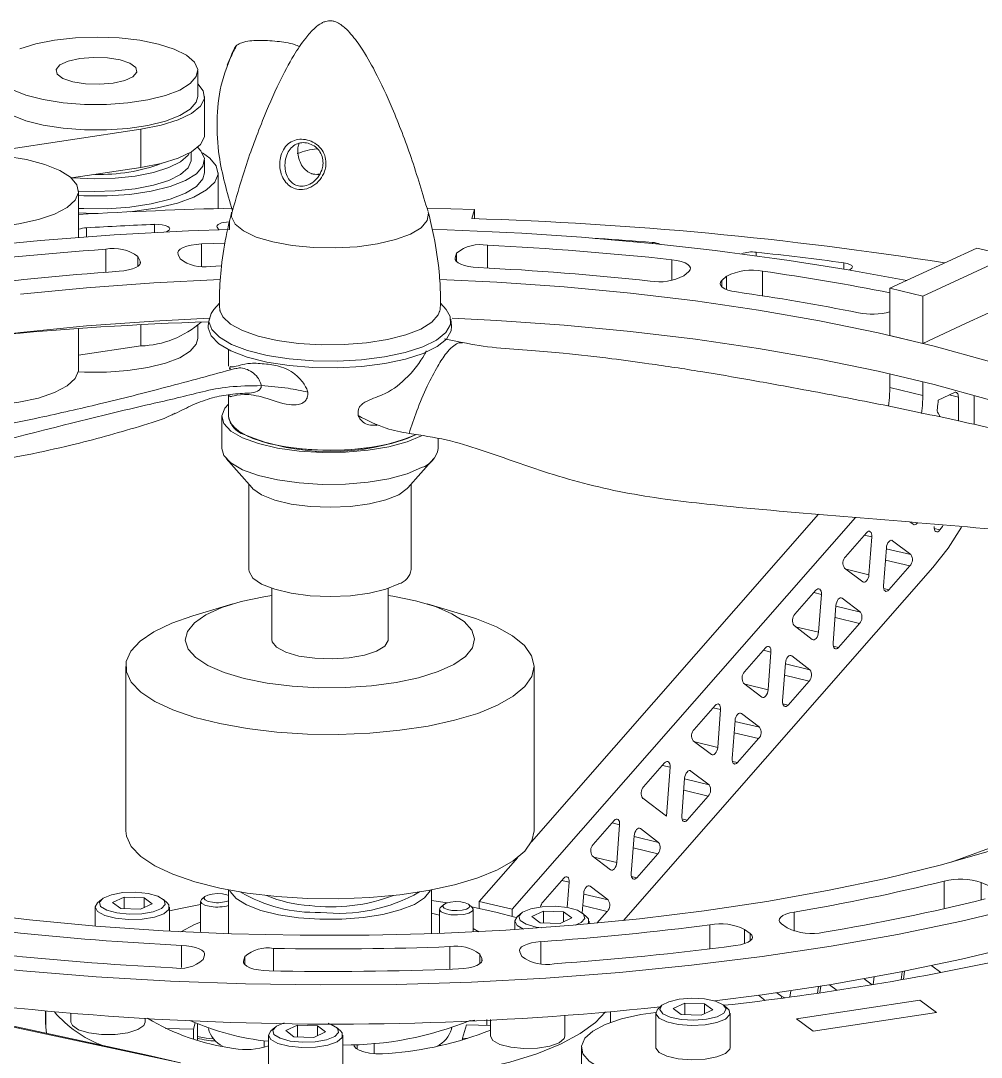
# Model space of a CAD drawing. Header units: millimetres. Extents: x 30 to 313, y 16 to 167.
# Drawn here: x 249.25 to 284.77, y 112.44 to 150.78 of the extents above; entities that cross this region are included whole.
import ezdxf

# ---------------------------------------------------------------- set-up
doc = ezdxf.new("R2010")
doc.units = ezdxf.units.MM

msp = doc.modelspace()

# ---------------------------------------------------------------- linework, layer by layer
at = {"color": 7, "linetype": 'Continuous', "lineweight": 15}
for p, q in [((256.927, 149.235), (256.88, 149.135)), ((255.799, 147.98), (255.799, 148.923)), ((256.049, 146.566), (256.049, 147.98)), ((253.695, 146.765), (248.477, 145.98)), ((253.695, 146.765), (253.695, 145.351)), ((255.549, 145.623), (255.549, 145.921)), ((253.695, 145.351), (251.125, 144.964)), ((256.049, 145.152), (256.049, 145.623)), ((256.549, 143.828), (256.549, 145.152)), ((251.39, 142.765), (251.39, 144.48)), ((264.283, 143.841), (266.025, 143.793)), ((265.925, 143.461), (266.025, 143.793)), ((266.025, 143.458), (266.025, 143.793)), ((256.514, 143.136), (256.573, 143.045)), ((254.637, 142.967), (254.684, 142.991)), ((270.616, 142.723), (270.488, 142.726)), ((255.937, 142.52), (256.804, 142.551)), ((284.602, 142.368), (281.39, 140.88)), ((284.602, 142.368), (285.819, 142.076)), ((253.668, 141.89), (253.587, 142.054)), ((255.148, 141.97), (255.067, 142.135)), ((265.32, 142.01), (265.37, 142.176)), ((285.819, 142.076), (282.608, 140.588)), ((256.252, 141.693), (256.671, 141.708)), ((273.773, 141.347), (273.95, 141.503)), ((275.176, 141.17), (275.353, 141.326)), ((281.39, 140.88), (282.608, 140.588)), ((281.39, 140.88), (281.39, 139.136)), ((256.601, 140.328), (256.394, 140.094)), ((264.977, 140.094), (264.771, 140.327)), ((282.608, 140.588), (282.608, 138.844)), ((284.214, 139.588), (285.816, 140.33)), ((256.215, 139.732), (256.188, 139.487)), ((265.183, 139.487), (265.151, 139.734)), ((282.608, 138.844), (284.214, 139.588)), ((251.39, 137.88), (251.39, 139.396)), ((255.799, 139.024), (255.799, 139.503)), ((265.577, 138.875), (264.926, 139.016)), ((281.39, 139.136), (282.608, 138.844)), ((251.39, 138.405), (253.695, 138.751)), ((256.935, 138.607), (256.935, 137.998)), ((256.935, 138.607), (256.935, 137.998)), ((256.935, 138.607), (256.935, 137.997)), ((281.39, 137.718), (281.39, 137.214)), ((282.608, 137.426), (282.608, 136.922)), ((256.935, 136.938), (256.935, 136.137)), ((256.935, 136.913), (256.935, 136.137)), ((256.935, 136.913), (256.935, 136.137)), ((281.39, 137.214), (282.608, 136.922)), ((283.774, 137.027), (283.175, 136.749)), ((284.504, 135.849), (284.504, 136.918)), ((283.92, 135.978), (283.92, 136.859)), ((256.685, 136.137), (256.685, 134.958)), ((283.169, 136.259), (283.249, 136.121)), ((262.4, 135.808), (262.435, 135.838)), ((264.685, 134.958), (264.685, 135.325)), ((256.849, 134.581), (257.808, 133.497)), ((263.563, 133.497), (264.522, 134.581)), ((257.685, 133.635), (257.685, 130.48)), ((263.685, 130.48), (263.685, 133.635)), ((280.117, 132.405), (267.425, 117.913)), ((278.749, 132.525), (268.133, 120.403)), ((282.142, 132.233), (282.247, 132.152)), ((280.519, 131.842), (279.742, 130.955)), ((280.615, 130.289), (280.721, 131.688)), ((281.491, 131.545), (282.162, 131.033)), ((281.152, 129.88), (281.258, 131.279)), ((271.539, 117.496), (282.979, 130.559)), ((279.711, 130.535), (280.382, 130.023)), ((281.354, 129.726), (282.131, 130.613)), ((258.535, 129.782), (258.535, 127.887)), ((262.835, 127.887), (262.835, 129.782)), ((278.655, 129.712), (277.878, 128.825)), ((257.091, 129.208), (255.614, 128.761)), ((265.757, 128.761), (264.279, 129.208)), ((278.75, 128.16), (278.856, 129.559)), ((279.626, 129.416), (280.297, 128.904)), ((279.287, 127.75), (279.393, 129.149)), ((279.489, 127.597), (280.266, 128.484)), ((277.846, 128.405), (278.517, 127.894)), ((276.79, 127.583), (276.013, 126.696)), ((276.885, 126.03), (276.991, 127.429)), ((277.761, 127.286), (278.433, 126.774)), ((253.135, 126.897), (253.135, 120.816)), ((268.235, 120.816), (268.235, 126.897)), ((277.422, 125.621), (277.528, 127.02)), ((275.981, 126.276), (276.652, 125.764)), ((277.624, 125.467), (278.401, 126.355)), ((274.925, 125.454), (274.148, 124.566)), ((275.021, 123.901), (275.126, 125.3)), ((275.896, 125.157), (276.568, 124.645)), ((275.558, 123.491), (275.663, 124.891)), ((275.759, 123.338), (276.536, 124.225)), ((274.116, 124.147), (274.787, 123.635)), ((273.06, 123.324), (272.283, 122.437)), ((273.124, 121.352), (273.261, 123.171)), ((273.693, 121.362), (273.798, 122.761)), ((274.032, 123.027), (274.703, 122.515)), ((290.996, 122.334), (283.659, 119.658)), ((272.251, 122.017), (273.124, 121.352)), ((273.894, 121.208), (274.671, 122.096)), ((271.195, 121.195), (270.418, 120.307)), ((271.291, 119.642), (271.397, 121.041)), ((272.167, 120.898), (272.838, 120.386)), ((271.828, 119.233), (271.934, 120.632)), ((267.629, 119.828), (266.208, 118.205)), ((270.386, 119.888), (271.058, 119.376)), ((272.029, 119.079), (272.806, 119.966)), ((269.33, 119.065), (268.553, 118.178)), ((269.461, 117.979), (269.532, 118.912)), ((284.767, 118.901), (285.084, 118.771)), ((256.935, 118.632), (256.935, 117.01)), ((264.435, 117.01), (264.435, 118.632)), ((270.014, 117.78), (270.069, 118.502)), ((270.302, 118.768), (270.973, 118.257)), ((252.233, 118.281), (252.093, 118.157)), ((252.644, 118.161), (253.075, 118.361)), ((252.948, 117.937), (252.644, 118.161)), ((253.811, 118.337), (253.075, 118.361)), ((253.075, 117.932), (253.075, 118.361)), ((254.114, 118.112), (253.683, 117.912)), ((254.114, 118.112), (253.811, 118.337)), ((253.811, 117.971), (253.811, 118.337)), ((254.665, 118.157), (254.525, 118.281)), ((255.9, 118.206), (255.9, 117.099)), ((256.059, 118.384), (255.94, 118.279)), ((265.034, 118.156), (264.435, 118.24)), ((264.891, 118.089), (264.773, 117.984)), ((265.942, 117.984), (265.823, 118.089)), ((266.208, 118.205), (267.425, 117.913)), ((266.208, 118.205), (266.208, 117.947)), ((252.004, 117.995), (252.004, 117.295)), ((252.948, 117.937), (253.683, 117.912)), ((254.754, 117.108), (254.754, 117.995)), ((264.732, 117.69), (264.435, 117.769)), ((264.732, 117.91), (264.732, 117.021)), ((264.766, 117.978), (264.773, 117.984)), ((265.982, 117.075), (265.982, 117.91)), ((267.425, 117.913), (267.425, 117.654)), ((267.744, 117.762), (267.603, 117.639)), ((268.154, 117.643), (268.586, 117.843)), ((269.321, 117.818), (268.586, 117.843)), ((268.586, 117.414), (268.586, 117.843)), ((269.625, 117.593), (269.321, 117.818)), ((269.321, 117.453), (269.321, 117.818)), ((270.176, 117.639), (270.036, 117.762)), ((270.558, 117.4), (270.941, 117.837)), ((267.515, 117.477), (267.515, 117.161)), ((268.458, 117.418), (268.154, 117.643)), ((268.458, 117.418), (269.193, 117.393)), ((269.625, 117.593), (269.193, 117.393)), ((270.265, 117.372), (270.265, 117.477)), ((277.384, 117.377), (277.59, 117.224)), ((255.9, 117.099), (255.917, 117.05)), ((266.195, 117.085), (265.982, 117.208)), ((276.017, 117.171), (276.223, 117.019)), ((256.05, 116.216), (256.001, 116.05)), ((257.543, 116.166), (257.493, 116)), ((266.222, 116.255), (266.303, 116.091)), ((267.703, 116.336), (267.783, 116.171)), ((282.94, 115.825), (283.276, 115.572)), ((280.772, 115.126), (280.811, 115.41)), ((281.803, 115.301), (281.844, 115.605)), ((281.888, 115.316), (281.929, 115.621)), ((240.729, 115.364), (253.945, 112.522)), ((240.935, 115.29), (255.163, 112.23)), ((278.799, 114.819), (278.833, 115.073)), ((279.154, 115.125), (279.434, 114.914)), ((280.436, 115.343), (280.733, 115.119)), ((276.529, 114.733), (276.78, 114.544)), ((277.213, 114.828), (277.397, 114.69)), ((277.69, 114.674), (277.662, 114.66)), ((277.688, 114.663), (277.72, 114.902)), ((278.715, 114.807), (278.74, 114.992)), ((272.96, 114.361), (272.82, 114.237)), ((273.371, 114.241), (273.802, 114.441)), ((273.802, 114.441), (274.537, 114.417)), ((273.802, 114.013), (273.802, 114.441)), ((274.841, 114.192), (274.537, 114.417)), ((274.537, 114.051), (274.537, 114.417)), ((275.392, 114.237), (275.252, 114.361)), ((277.932, 113.865), (282.49, 114.55)), ((282.49, 114.55), (283.107, 114.094)), ((250.163, 114.145), (250.163, 113.657)), ((250.185, 114.143), (250.185, 113.556)), ((251.106, 114.067), (251.106, 113.737)), ((253.856, 113.737), (253.856, 113.885)), ((269.366, 113.219), (269.366, 114.001)), ((271.058, 114.132), (271.058, 113.729)), ((272.731, 114.075), (272.731, 112.803)), ((273.371, 114.241), (273.674, 114.017)), ((274.41, 113.992), (273.674, 114.017)), ((274.41, 113.992), (274.841, 114.192)), ((275.481, 112.803), (275.481, 114.075)), ((278.549, 113.409), (277.932, 113.865)), ((283.107, 114.094), (278.549, 113.409)), ((250.163, 113.657), (250.185, 113.731)), ((250.163, 113.657), (250.185, 113.656)), ((254.602, 113.508), (255.635, 113.474)), ((255.635, 113.474), (255.707, 113.711)), ((255.785, 113.677), (255.785, 113.078)), ((258.641, 113.544), (258.501, 113.42)), ((259.052, 113.424), (259.483, 113.624)), ((260.219, 113.6), (259.483, 113.624)), ((259.483, 113.195), (259.483, 113.624)), ((260.522, 113.375), (260.219, 113.6)), ((260.219, 113.234), (260.219, 113.6)), ((261.073, 113.42), (260.933, 113.544)), ((265.195, 113.528), (265.18, 113.484)), ((265.735, 113.639), (265.585, 113.141)), ((266.616, 113.609), (265.735, 113.639)), ((266.04, 113.813), (265.81, 113.778)), ((266.482, 113.614), (266.482, 113.832)), ((266.616, 113.839), (266.616, 113.219)), ((255.635, 113.474), (255.635, 113.122)), ((258.412, 113.258), (258.412, 111.986)), ((259.355, 113.2), (259.052, 113.424)), ((259.355, 113.2), (260.091, 113.175)), ((260.522, 113.375), (260.091, 113.175)), ((261.162, 111.986), (261.162, 113.258)), ((265.585, 113.141), (265.585, 113.078)), ((265.777, 113.135), (265.585, 113.141)), ((264.78, 112.876), (264.716, 112.89)), ((269.981, 112.803), (269.981, 110.21)), ((255.163, 112.23), (253.945, 112.522))]:
    msp.add_line(p, q, dxfattribs=at)
at = {"color": 8, "linetype": 'Continuous', "lineweight": 15}
for p, q in [((251.689, 142.788), (251.689, 143.12)), ((254.201, 142.945), (254.201, 143.247)), ((256.966, 143.058), (256.966, 143.337)), ((270.616, 142.716), (270.616, 142.723)), ((252.395, 141.474), (252.395, 142.327)), ((255.937, 141.697), (255.937, 142.52)), ((266.509, 141.63), (266.509, 142.472)), ((272.605, 142.537), (272.605, 142.578)), ((253.587, 141.695), (253.587, 142.054)), ((253.668, 141.782), (253.668, 141.89)), ((265.32, 141.943), (265.32, 142.01)), ((265.37, 141.868), (265.37, 142.176)), ((273.327, 141.175), (273.327, 141.938)), ((276.446, 142.09), (276.446, 142.216)), ((276.684, 140.602), (276.684, 141.515)), ((279.686, 141.598), (279.686, 141.825)), ((275.176, 140.935), (275.176, 141.17)), ((275.353, 140.835), (275.353, 141.326)), ((253.695, 139.537), (253.695, 138.751)), ((283.584, 136.939), (283.92, 136.859)), ((283.024, 131.997), (283.241, 131.945)), ((280.443, 131.755), (280.721, 131.688)), ((281.428, 131.56), (281.491, 131.545)), ((281.256, 131.25), (282.162, 131.033)), ((281.224, 130.831), (282.131, 130.613)), ((279.766, 130.493), (280.615, 130.289)), ((278.578, 129.625), (278.856, 129.559)), ((281.16, 129.773), (281.354, 129.726)), ((279.563, 129.431), (279.626, 129.416)), ((279.391, 129.121), (280.297, 128.904)), ((279.359, 128.701), (280.266, 128.484)), ((277.901, 128.363), (278.75, 128.16)), ((276.714, 127.496), (276.991, 127.429)), ((277.698, 127.301), (277.761, 127.286)), ((279.295, 127.643), (279.489, 127.597)), ((277.526, 126.992), (278.433, 126.774)), ((277.494, 126.572), (278.401, 126.355)), ((276.036, 126.234), (276.885, 126.03)), ((274.849, 125.367), (275.126, 125.3)), ((277.43, 125.514), (277.624, 125.467)), ((275.833, 125.172), (275.896, 125.157)), ((275.661, 124.862), (276.568, 124.645)), ((275.629, 124.443), (276.536, 124.225)), ((274.171, 124.105), (275.021, 123.901)), ((272.984, 123.237), (273.261, 123.171)), ((275.565, 123.384), (275.759, 123.338)), ((273.796, 122.733), (274.703, 122.515)), ((273.968, 123.042), (274.032, 123.027)), ((273.765, 122.313), (274.671, 122.096)), ((273.7, 121.255), (273.894, 121.208)), ((271.119, 121.108), (271.397, 121.041)), ((272.103, 120.913), (272.167, 120.898)), ((271.931, 120.603), (272.838, 120.386)), ((271.9, 120.184), (272.806, 119.966)), ((270.442, 119.846), (271.291, 119.642)), ((269.254, 118.978), (269.532, 118.912)), ((271.836, 119.125), (272.029, 119.079)), ((283.395, 117.935), (283.395, 118.957)), ((284.767, 118.258), (284.767, 118.901)), ((270.067, 118.474), (270.973, 118.257)), ((270.239, 118.784), (270.302, 118.768)), ((270.035, 118.054), (270.941, 117.837)), ((277.845, 117.11), (277.845, 117.811)), ((274.736, 116.451), (274.736, 117.344)), ((276.017, 116.646), (276.017, 117.171)), ((276.223, 116.745), (276.223, 117.019)), ((255.2, 115.756), (255.2, 116.579)), ((268.485, 115.905), (268.485, 116.716)), ((257.543, 115.857), (257.543, 116.166)), ((258.593, 115.631), (258.593, 116.465)), ((265.119, 115.694), (265.119, 116.533)), ((266.222, 115.896), (266.222, 116.255)), ((257.493, 115.933), (257.493, 116)), ((266.303, 115.983), (266.303, 116.091)), ((278.76, 115.059), (278.74, 114.992)), ((277.397, 114.69), (277.376, 114.622)), ((265.18, 113.523), (265.18, 113.484)), ((258.25, 113.052), (258.25, 112.811)), ((261.579, 112.909), (261.579, 112.864)), ((261.689, 112.914), (261.689, 112.742)), ((262.32, 112.96), (262.32, 112.575))]:
    msp.add_line(p, q, dxfattribs=at)
at = {"color": 7, "linetype": 'Continuous', "lineweight": 15, "flags": 128}
for points in [[(250.506, 150.063), (251.277, 150.147), (252.084, 150.173), (252.889, 150.142), (253.655, 150.053), (254.346, 149.911), (254.929, 149.724), (255.378, 149.499), (255.671, 149.247), (255.795, 148.979), (255.744, 148.71), (255.519, 148.45), (255.133, 148.212), (254.602, 148.008), (253.952, 147.846), (253.213, 147.735), (252.42, 147.679), (251.609, 147.682), (250.818, 147.742), (250.086, 147.858), (249.445, 148.024), (248.926, 148.231)], [(249.213, 149.741), (249.807, 149.925), (250.506, 150.063)], [(252.666, 148.468), (253.096, 148.565), (253.4, 148.706), (253.541, 148.874), (253.502, 149.047), (253.288, 149.205), (252.924, 149.329), (252.455, 149.405), (251.936, 149.422), (251.432, 149.379), (251.001, 149.281), (250.697, 149.14), (250.556, 148.973), (250.595, 148.8), (250.81, 148.642), (251.173, 148.517), (251.643, 148.442), (252.161, 148.425), (252.666, 148.468)], [(253.695, 146.765), (254.441, 146.912), (255.076, 147.109), (255.568, 147.347), (255.895, 147.614), (256.041, 147.899), (256, 148.187), (255.799, 148.444)], [(255.799, 147.98), (255.744, 147.767), (255.519, 147.507), (255.133, 147.269), (254.602, 147.065), (253.952, 146.903), (253.213, 146.792), (252.42, 146.737), (251.609, 146.739), (250.818, 146.8), (250.086, 146.915), (249.445, 147.081), (248.926, 147.289), (248.552, 147.529), (248.343, 147.79), (248.299, 147.98)], [(253.695, 145.351), (254.441, 145.498), (255.076, 145.695), (255.568, 145.932), (255.895, 146.2), (256.041, 146.485), (256.049, 146.566)], [(255.79, 146.095), (255.913, 145.968), (256.045, 145.683), (255.99, 145.396), (255.751, 145.118), (255.339, 144.865), (254.772, 144.647), (254.079, 144.475), (253.291, 144.356), (252.444, 144.297), (251.579, 144.299), (251.39, 144.308)], [(248.68, 145.772), (248.691, 145.77), (249.464, 145.643), (250.142, 145.465), (250.694, 145.244), (251.095, 144.99), (251.33, 144.713), (251.386, 144.426), (251.263, 144.142), (250.965, 143.872), (250.505, 143.629), (249.903, 143.423), (249.187, 143.263), (248.386, 143.157)], [(255.494, 145.889), (255.441, 145.807), (255.164, 145.563), (254.73, 145.345), (254.163, 145.165), (253.489, 145.032), (252.743, 144.951), (251.962, 144.929), (251.186, 144.964), (251.147, 144.968)], [(255.969, 145.889), (256.239, 145.699), (256.483, 145.407), (256.546, 145.104), (256.425, 144.803), (256.125, 144.517), (255.658, 144.256), (255.043, 144.032), (254.306, 143.854), (253.476, 143.729), (253.298, 143.711)], [(255.549, 145.623), (255.548, 145.595), (255.441, 145.336), (255.164, 145.091), (254.73, 144.874), (254.163, 144.694), (253.489, 144.56), (252.743, 144.48), (251.962, 144.457), (251.39, 144.478)], [(256.049, 145.152), (255.99, 144.924), (255.751, 144.647), (255.339, 144.394), (254.772, 144.176), (254.079, 144.003), (253.291, 143.885), (252.444, 143.825), (251.579, 143.828), (251.39, 143.837)], [(260.003, 145.119), (260.225, 145.089), (260.288, 145.083)], [(252.129, 143.652), (251.677, 143.657), (251.39, 143.668)], [(256.966, 143.058), (255.458, 143.004), (252.704, 142.858), (249.985, 142.651), (247.314, 142.384), (244.701, 142.059), (242.159, 141.677), (239.698, 141.24), (237.33, 140.749), (235.065, 140.206), (232.913, 139.615), (230.884, 138.978), (228.985, 138.297), (227.227, 137.575), (225.616, 136.817), (224.16, 136.024), (222.864, 135.201), (221.736, 134.351), (220.779, 133.477), (219.998, 132.585), (219.912, 132.471)], [(254.684, 142.991), (254.743, 143.034), (254.763, 143.08), (254.744, 143.127), (254.686, 143.17), (254.595, 143.206), (254.477, 143.232), (254.342, 143.246), (254.201, 143.247)], [(256.966, 143.337), (256.861, 143.331), (256.763, 143.318), (256.675, 143.297), (256.602, 143.271), (256.547, 143.241), (256.514, 143.207), (256.502, 143.171), (256.514, 143.136)], [(255.937, 142.52), (255.74, 142.505), (255.556, 142.478), (255.393, 142.438), (255.256, 142.389), (255.151, 142.332), (255.083, 142.268), (255.055, 142.202), (255.067, 142.135)], [(252.886, 141.51), (253.068, 141.529), (253.236, 141.559), (253.383, 141.599), (253.505, 141.647), (253.598, 141.703), (253.657, 141.763), (253.68, 141.826), (253.668, 141.89)], [(266.171, 141.647), (265.986, 141.662), (265.813, 141.688), (265.658, 141.725), (265.527, 141.771), (265.424, 141.825), (265.354, 141.884), (265.319, 141.946), (265.32, 142.01)], [(273.327, 141.938), (273.511, 141.911), (273.675, 141.872), (273.813, 141.823), (273.917, 141.765), (273.985, 141.702), (274.014, 141.635), (274.002, 141.568), (273.95, 141.503)], [(279.886, 141.564), (279.923, 141.581), (279.982, 141.625), (280, 141.673), (279.976, 141.721), (279.911, 141.765), (279.812, 141.8), (279.686, 141.825)], [(256.631, 141.204), (254.176, 141.084), (251.687, 140.904), (249.241, 140.666)], [(297.111, 129.89), (297.084, 130.019), (296.805, 130.863), (296.351, 131.699), (295.723, 132.522), (294.924, 133.328), (293.959, 134.114), (292.831, 134.876), (291.547, 135.609), (290.112, 136.311), (288.534, 136.977), (286.82, 137.606), (284.979, 138.193), (283.02, 138.736), (280.952, 139.231), (278.785, 139.678), (276.53, 140.073), (274.198, 140.415), (271.799, 140.702), (269.347, 140.932), (266.853, 141.104), (264.742, 141.204)], [(275.716, 140.746), (275.549, 140.777), (275.402, 140.817), (275.282, 140.866), (275.191, 140.922), (275.133, 140.983), (275.112, 141.046), (275.126, 141.109), (275.176, 141.17)], [(264.977, 140.094), (265.131, 139.84), (265.142, 139.539), (264.97, 139.242), (264.622, 138.964), (264.114, 138.714), (263.465, 138.504), (262.703, 138.341), (261.857, 138.233), (260.964, 138.184), (260.06, 138.195), (259.181, 138.268), (258.363, 138.397), (257.641, 138.579), (257.043, 138.806), (256.595, 139.068), (256.313, 139.355), (256.211, 139.655), (256.292, 139.955), (256.394, 140.094)], [(264.752, 140.063), (264.691, 139.895), (264.448, 139.623), (264.041, 139.373), (263.487, 139.158), (262.811, 138.985), (262.042, 138.863), (261.213, 138.797), (260.362, 138.79), (259.524, 138.842), (258.738, 138.951), (258.036, 139.112), (257.451, 139.318), (257.006, 139.56), (256.723, 139.828), (256.618, 140.066)], [(256.221, 139.774), (254.176, 139.67), (251.687, 139.49), (249.241, 139.252), (246.852, 138.957), (244.529, 138.608), (242.285, 138.206), (240.131, 137.753), (238.077, 137.25), (236.133, 136.701), (234.309, 136.108), (232.614, 135.475), (231.055, 134.803), (229.64, 134.097), (228.377, 133.359), (227.271, 132.594), (226.328, 131.805), (225.552, 130.996), (224.947, 130.172), (224.517, 129.334), (224.262, 128.49), (224.247, 128.406)], [(289.938, 134.975), (288.534, 135.563), (286.82, 136.192), (284.979, 136.779), (283.02, 137.321), (280.952, 137.817), (278.785, 138.264), (276.53, 138.659), (274.198, 139.001), (271.799, 139.287), (269.347, 139.518), (266.853, 139.69), (265.201, 139.772)], [(265.183, 139.486), (265.167, 139.302), (264.994, 139.004), (264.645, 138.724), (264.134, 138.473), (263.481, 138.261), (262.714, 138.098), (261.864, 137.989), (260.966, 137.939), (260.056, 137.951), (259.172, 138.024), (258.35, 138.154), (257.623, 138.337), (257.022, 138.565), (256.571, 138.829), (256.288, 139.117), (256.186, 139.419), (256.188, 139.487)], [(255.799, 139.024), (255.744, 138.81), (255.519, 138.55), (255.133, 138.313), (254.602, 138.108), (253.952, 137.947), (253.213, 137.836), (252.42, 137.78), (251.609, 137.782), (251.381, 137.794)], [(248.386, 136.557), (249.187, 136.664), (249.903, 136.823), (250.505, 137.029), (250.965, 137.273), (251.263, 137.542), (251.386, 137.827), (251.39, 137.88)], [(281.39, 137.214), (281.373, 136.838), (281.334, 136.518)], [(282.608, 136.922), (282.591, 136.546), (282.555, 136.25)], [(283.92, 136.859), (283.917, 136.903), (283.909, 136.944), (283.895, 136.978), (283.877, 137.006), (283.855, 137.025), (283.83, 137.035), (283.802, 137.035), (283.774, 137.027)], [(264.072, 135.427), (263.536, 135.201), (262.866, 135.019), (262.094, 134.889), (261.257, 134.817), (260.392, 134.807), (259.541, 134.859), (258.744, 134.971), (258.038, 135.137), (257.455, 135.35), (257.023, 135.6), (256.763, 135.875), (256.686, 136.162), (256.796, 136.448), (256.935, 136.601)], [(256.935, 136.137), (256.941, 136.068), (257.073, 135.801), (257.374, 135.55), (257.829, 135.327), (258.418, 135.141), (259.114, 135.002), (259.882, 134.916), (260.688, 134.887), (261.495, 134.916), (262.263, 135.003), (262.957, 135.142), (263.545, 135.328), (263.85, 135.466)], [(256.935, 136.137), (257.01, 135.889), (257.255, 135.631), (257.661, 135.397), (258.209, 135.198), (258.872, 135.042), (259.62, 134.938), (260.418, 134.89), (261.228, 134.9), (262.013, 134.968), (262.736, 135.09), (263.363, 135.261), (263.852, 135.467)], [(264.072, 134.249), (263.536, 134.023), (262.866, 133.84), (262.094, 133.71), (261.257, 133.638), (260.392, 133.628), (259.541, 133.68), (258.744, 133.792), (258.038, 133.959), (257.455, 134.172), (257.023, 134.422), (256.763, 134.696), (256.685, 134.958)], [(263.226, 133.248), (262.749, 133.054), (262.143, 132.906), (261.445, 132.812), (260.699, 132.78), (259.953, 132.81), (259.252, 132.901), (258.642, 133.047), (258.16, 133.24), (257.836, 133.466), (257.808, 133.497)], [(263.563, 133.497), (263.543, 133.475), (263.226, 133.248)], [(280.519, 131.842), (280.556, 131.875), (280.594, 131.893), (280.631, 131.894), (280.664, 131.879), (280.691, 131.849), (280.711, 131.804), (280.721, 131.75), (280.721, 131.688)], [(282.405, 132.207), (282.392, 132.19), (282.355, 132.157), (282.317, 132.139), (282.28, 132.137), (282.247, 132.152)], [(282.979, 130.559), (283.541, 131.275), (284.038, 132.05)], [(283.022, 132.077), (283.023, 132.011), (283.034, 131.954), (283.056, 131.909), (283.087, 131.88), (283.123, 131.869), (283.163, 131.877), (283.203, 131.903), (283.241, 131.945)], [(283.241, 131.945), (283.33, 132.073), (283.36, 132.117)], [(281.491, 131.545), (281.458, 131.56), (281.421, 131.559), (281.383, 131.541), (281.346, 131.507), (281.313, 131.461), (281.286, 131.405), (281.268, 131.343), (281.258, 131.279)], [(263.226, 129.948), (262.749, 129.754), (262.143, 129.606), (261.445, 129.512), (260.699, 129.48), (259.953, 129.51), (259.252, 129.601), (258.642, 129.748), (258.16, 129.94), (257.836, 130.166), (257.692, 130.412), (257.685, 130.48)], [(280.382, 130.023), (280.415, 130.008), (280.452, 130.009), (280.49, 130.027), (280.527, 130.061), (280.56, 130.107), (280.587, 130.163), (280.605, 130.225), (280.615, 130.289)], [(278.655, 129.712), (278.691, 129.746), (278.729, 129.764), (278.766, 129.765), (278.799, 129.75), (278.827, 129.719), (278.846, 129.675), (278.856, 129.62), (278.856, 129.559)], [(281.354, 129.726), (281.317, 129.693), (281.279, 129.675), (281.242, 129.673), (281.209, 129.689), (281.182, 129.719), (281.162, 129.764), (281.152, 129.818), (281.152, 129.88)], [(258.535, 129.52), (258.238, 129.473), (257.405, 129.296), (256.684, 129.071), (256.1, 128.806), (255.671, 128.509), (255.414, 128.192), (255.336, 127.863), (255.44, 127.536), (255.722, 127.221), (256.174, 126.928), (256.779, 126.668), (257.518, 126.45), (258.364, 126.28), (259.289, 126.165)], [(259.289, 126.165), (260.262, 126.109), (261.249, 126.114), (262.217, 126.178), (263.133, 126.301), (263.965, 126.478), (264.686, 126.703), (265.271, 126.968), (265.699, 127.265), (265.957, 127.582), (266.035, 127.911), (265.931, 128.238), (265.648, 128.553), (265.196, 128.846), (264.591, 129.106), (263.853, 129.324), (263.007, 129.494), (262.835, 129.52)], [(279.626, 129.416), (279.593, 129.431), (279.556, 129.429), (279.518, 129.411), (279.481, 129.378), (279.448, 129.332), (279.422, 129.276), (279.403, 129.213), (279.393, 129.149)], [(255.614, 128.761), (254.84, 128.49), (254.179, 128.174), (253.671, 127.828), (253.327, 127.46), (253.155, 127.079), (253.16, 126.694), (253.341, 126.313), (253.694, 125.947), (254.212, 125.602), (254.881, 125.288), (255.686, 125.011), (256.608, 124.779), (257.626, 124.596), (258.715, 124.468)], [(258.715, 124.468), (259.851, 124.396), (261.006, 124.383), (262.154, 124.428), (263.267, 124.532), (264.32, 124.691), (265.287, 124.902), (266.147, 125.159), (266.879, 125.458), (267.465, 125.79), (267.893, 126.148), (268.151, 126.523), (268.235, 126.908), (268.142, 127.292), (267.874, 127.666), (267.437, 128.023), (266.842, 128.354), (266.103, 128.65), (265.757, 128.761)], [(278.75, 128.16), (278.741, 128.096), (278.722, 128.034), (278.695, 127.977), (278.662, 127.931), (278.625, 127.898), (278.587, 127.88), (278.55, 127.878), (278.517, 127.894)], [(258.535, 127.887), (258.548, 127.808), (258.713, 127.602), (259.052, 127.421), (259.537, 127.281), (260.124, 127.195)], [(260.124, 127.195), (260.761, 127.171), (261.391, 127.21), (261.958, 127.309), (262.412, 127.46), (262.713, 127.649), (262.834, 127.859), (262.835, 127.887)], [(279.489, 127.597), (279.452, 127.563), (279.414, 127.546), (279.377, 127.544), (279.344, 127.559), (279.317, 127.59), (279.298, 127.634), (279.287, 127.689), (279.287, 127.75)], [(276.79, 127.583), (276.827, 127.616), (276.865, 127.634), (276.901, 127.636), (276.935, 127.62), (276.962, 127.59), (276.981, 127.546), (276.991, 127.491), (276.991, 127.429)], [(277.761, 127.286), (277.728, 127.301), (277.691, 127.3), (277.653, 127.282), (277.616, 127.249), (277.584, 127.202), (277.557, 127.146), (277.538, 127.084), (277.528, 127.02)], [(274.907, 114.526), (276.67, 114.752), (279.212, 115.134), (281.672, 115.572), (284.04, 116.063), (286.305, 116.605), (288.457, 117.196), (290.487, 117.833), (292.385, 118.514), (294.144, 119.236), (295.755, 119.995), (297.211, 120.787), (298.506, 121.611), (299.635, 122.461), (300.592, 123.334), (301.373, 124.226), (301.974, 125.134), (302.394, 126.053)], [(276.885, 126.03), (276.876, 125.966), (276.857, 125.904), (276.83, 125.848), (276.797, 125.802), (276.76, 125.768), (276.722, 125.75), (276.685, 125.749), (276.652, 125.764)], [(274.925, 125.454), (274.962, 125.487), (275, 125.505), (275.037, 125.506), (275.07, 125.491), (275.097, 125.46), (275.116, 125.416), (275.126, 125.361), (275.126, 125.3)], [(277.624, 125.467), (277.587, 125.434), (277.549, 125.416), (277.512, 125.415), (277.479, 125.43), (277.452, 125.461), (277.433, 125.505), (277.423, 125.559), (277.422, 125.621)], [(275.896, 125.157), (275.863, 125.172), (275.826, 125.17), (275.788, 125.152), (275.752, 125.119), (275.719, 125.073), (275.692, 125.017), (275.673, 124.955), (275.663, 124.891)], [(275.021, 123.901), (275.011, 123.837), (274.992, 123.775), (274.965, 123.719), (274.932, 123.672), (274.895, 123.639), (274.857, 123.621), (274.821, 123.62), (274.787, 123.635)], [(275.759, 123.338), (275.722, 123.305), (275.684, 123.287), (275.647, 123.285), (275.614, 123.3), (275.587, 123.331), (275.568, 123.375), (275.558, 123.43), (275.558, 123.491)], [(273.261, 123.171), (273.261, 123.232), (273.251, 123.287), (273.232, 123.331), (273.205, 123.362), (273.172, 123.377), (273.135, 123.375), (273.097, 123.357), (273.06, 123.324)], [(274.032, 123.027), (273.998, 123.042), (273.962, 123.041), (273.923, 123.023), (273.887, 122.99), (273.854, 122.943), (273.827, 122.887), (273.808, 122.825), (273.798, 122.761)], [(271.397, 121.041), (271.396, 121.103), (271.386, 121.157), (271.367, 121.202), (271.34, 121.232), (271.307, 121.247), (271.27, 121.246), (271.232, 121.228), (271.195, 121.195)], [(273.894, 121.208), (273.857, 121.175), (273.819, 121.157), (273.782, 121.156), (273.749, 121.171), (273.722, 121.202), (273.703, 121.246), (273.693, 121.301), (273.693, 121.362)], [(253.135, 120.816), (253.16, 120.613), (253.341, 120.232), (253.694, 119.865), (254.212, 119.521), (254.881, 119.207), (255.686, 118.93), (256.608, 118.698), (257.626, 118.515), (258.715, 118.386)], [(258.715, 118.386), (259.851, 118.315), (261.006, 118.302), (262.154, 118.347), (263.267, 118.451), (264.32, 118.61), (265.287, 118.821), (266.147, 119.078), (266.879, 119.377), (267.465, 119.709), (267.893, 120.067), (268.151, 120.442), (268.235, 120.816)], [(272.167, 120.898), (272.134, 120.913), (272.097, 120.912), (272.059, 120.894), (272.022, 120.86), (271.989, 120.814), (271.962, 120.758), (271.943, 120.696), (271.934, 120.632)], [(247.173, 117.81), (249.571, 117.524), (252.023, 117.294), (254.518, 117.121), (257.042, 117.007), (259.585, 116.952), (262.132, 116.956), (264.673, 117.019), (267.194, 117.141), (269.683, 117.322), (272.129, 117.559), (274.519, 117.854), (276.841, 118.203), (279.085, 118.605), (281.239, 119.058), (283.293, 119.561), (285.237, 120.11)], [(271.291, 119.642), (271.281, 119.578), (271.262, 119.516), (271.235, 119.46), (271.203, 119.413), (271.166, 119.38), (271.128, 119.362), (271.091, 119.361), (271.058, 119.376)], [(272.029, 119.079), (271.992, 119.046), (271.954, 119.028), (271.917, 119.026), (271.884, 119.042), (271.857, 119.072), (271.838, 119.116), (271.828, 119.171), (271.828, 119.233)], [(269.33, 119.065), (269.367, 119.099), (269.405, 119.117), (269.442, 119.118), (269.475, 119.103), (269.502, 119.072), (269.521, 119.028), (269.531, 118.973), (269.532, 118.912)], [(253.257, 117.73), (253.733, 117.746), (254.154, 117.82), (254.458, 117.943), (254.598, 118.096), (254.552, 118.254), (254.327, 118.395), (253.958, 118.496), (253.501, 118.543), (253.026, 118.528), (252.604, 118.453), (252.3, 118.33), (252.16, 118.177), (252.206, 118.019), (252.431, 117.878), (252.8, 117.777), (253.257, 117.73)], [(256.339, 118.171), (256.176, 118.207), (256.066, 118.26), (256.027, 118.323), (256.063, 118.387), (256.169, 118.441), (256.33, 118.478), (256.52, 118.491), (256.711, 118.479), (256.874, 118.444), (256.935, 118.419)], [(260.311, 117.545), (259.518, 117.601), (258.779, 117.712), (258.129, 117.874), (257.599, 118.079), (257.213, 118.317), (256.99, 118.576), (256.967, 118.626)], [(264.403, 118.626), (264.391, 118.597), (264.18, 118.336), (263.807, 118.096), (263.287, 117.889), (262.645, 117.723), (261.912, 117.608), (261.122, 117.547), (260.311, 117.545)], [(270.302, 118.768), (270.269, 118.784), (270.232, 118.782), (270.194, 118.764), (270.157, 118.731), (270.124, 118.685), (270.097, 118.628), (270.078, 118.566), (270.069, 118.502)], [(252.093, 118.157), (252.004, 117.999), (252.093, 117.833), (252.356, 117.689), (252.757, 117.586), (253.242, 117.539)], [(253.242, 117.539), (253.745, 117.553), (254.199, 117.627), (254.543, 117.751), (254.729, 117.908), (254.732, 118.076), (254.665, 118.157)], [(255.9, 118.086), (255.157, 117.946), (254.754, 117.859)], [(256.291, 118.012), (256.087, 118.057), (255.95, 118.124), (255.9, 118.204), (255.94, 118.279)], [(264.886, 118.084), (264.984, 118.14), (265.139, 118.179), (265.327, 118.196), (265.519, 118.187), (265.687, 118.154), (265.805, 118.103), (265.855, 118.04), (265.828, 117.976), (265.731, 117.92), (265.576, 117.881), (265.388, 117.864), (265.195, 117.873), (265.027, 117.905), (264.909, 117.957), (264.86, 118.02), (264.886, 118.084)], [(246.676, 115.914), (249.334, 115.634), (252.043, 115.412), (254.789, 115.251), (257.562, 115.151), (260.348, 115.113), (263.136, 115.137), (265.913, 115.222), (268.667, 115.368), (271.385, 115.575), (274.057, 115.841), (276.67, 116.166), (279.212, 116.548), (281.672, 116.986), (284.04, 117.477), (286.305, 118.019)], [(265.942, 117.984), (265.981, 117.923), (265.948, 117.843), (265.825, 117.772), (265.631, 117.723), (265.396, 117.702), (265.154, 117.713), (264.943, 117.754), (264.796, 117.819), (264.733, 117.897), (264.766, 117.978), (264.766, 117.978)], [(267.576, 117.611), (266.817, 117.812), (265.918, 118.005)], [(269.75, 117.327), (269.969, 117.425), (270.109, 117.577), (270.063, 117.736), (269.838, 117.876), (269.469, 117.978), (269.012, 118.024), (268.536, 118.009), (268.114, 117.934), (267.81, 117.811), (267.671, 117.659), (267.717, 117.5), (267.941, 117.359), (268.31, 117.258), (268.515, 117.229)], [(277.845, 117.811), (277.684, 117.777), (277.545, 117.734), (277.433, 117.682), (277.353, 117.624), (277.307, 117.563), (277.297, 117.499), (277.323, 117.437), (277.384, 117.377)], [(255.9, 117.442), (255.679, 117.349), (255.176, 117.085)], [(267.603, 117.639), (267.515, 117.48), (267.604, 117.314), (267.837, 117.182)], [(270.226, 117.369), (270.239, 117.389), (270.243, 117.557), (270.176, 117.639)], [(275.681, 116.572), (275.86, 116.603), (276.017, 116.646), (276.144, 116.698), (276.238, 116.757), (276.295, 116.822), (276.311, 116.888), (276.287, 116.955), (276.223, 117.019)], [(255.2, 116.579), (255.385, 116.564), (255.558, 116.537), (255.713, 116.5), (255.844, 116.454), (255.946, 116.4), (256.016, 116.341), (256.051, 116.279), (256.05, 116.216)], [(268.485, 116.716), (268.303, 116.697), (268.135, 116.667), (267.987, 116.627), (267.865, 116.578), (267.773, 116.522), (267.714, 116.462), (267.69, 116.399), (267.703, 116.336)], [(258.432, 115.634), (258.233, 115.644), (258.045, 115.668), (257.874, 115.703), (257.728, 115.75), (257.613, 115.805), (257.534, 115.867), (257.493, 115.932), (257.493, 116)], [(265.433, 115.706), (265.63, 115.72), (265.814, 115.748), (265.978, 115.787), (266.115, 115.836), (266.219, 115.894), (266.287, 115.957), (266.315, 116.023), (266.303, 116.091)], [(278.76, 115.059), (278.756, 115.051), (278.74, 114.992)], [(277.515, 114.64), (277.453, 114.657), (277.397, 114.69)], [(272.989, 114.049), (273.267, 113.919), (273.672, 113.835), (274.144, 113.809), (274.609, 113.845), (274.998, 113.937), (275.252, 114.072), (275.33, 114.229), (275.223, 114.385), (274.945, 114.514), (274.539, 114.599), (274.068, 114.625), (273.602, 114.589), (273.213, 114.496), (272.96, 114.361), (272.881, 114.204), (272.989, 114.049)], [(255.163, 111.994), (255.719, 111.887), (256.969, 111.697), (258.283, 111.563), (259.637, 111.488), (261.01, 111.472), (262.377, 111.516), (263.715, 111.619), (265.001, 111.78), (266.214, 111.995), (267.332, 112.261), (268.336, 112.573), (269.209, 112.927), (269.936, 113.315), (270.506, 113.732), (270.868, 114.116)], [(275.227, 111.479), (274.377, 111.431), (273.516, 111.442), (272.68, 111.512), (271.906, 111.639), (271.229, 111.817), (270.677, 112.038), (270.275, 112.293), (270.041, 112.569), (269.984, 112.856), (270.107, 113.141), (270.406, 113.41), (270.865, 113.653), (271.467, 113.859), (272.184, 114.019), (272.733, 114.099)], [(272.82, 114.237), (272.799, 114.218), (272.733, 114.051), (272.852, 113.887)], [(272.852, 113.887), (273.141, 113.749), (273.56, 113.655), (274.053, 113.617), (274.553, 113.642), (274.993, 113.725), (275.312, 113.855), (275.469, 114.016), (275.442, 114.184), (275.392, 114.237)], [(250.185, 113.556), (250.19, 113.448), (250.208, 113.326)], [(251.106, 113.737), (251.161, 113.609), (251.389, 113.459)], [(251.389, 113.459), (251.765, 113.346), (252.237, 113.286), (252.742, 113.287), (253.212, 113.349), (253.583, 113.464), (253.806, 113.615), (253.856, 113.737)], [(258.99, 113.71), (258.708, 113.593), (258.568, 113.44), (258.614, 113.282), (258.839, 113.141), (259.208, 113.04), (259.665, 112.993)], [(259.665, 112.993), (260.14, 113.009), (260.562, 113.084), (260.866, 113.207), (261.006, 113.359), (260.96, 113.518), (260.735, 113.658), (260.622, 113.698)], [(256.379, 113.121), (256.105, 113.145), (255.785, 113.211)], [(258.501, 113.42), (258.412, 113.262), (258.501, 113.096), (258.764, 112.952), (259.165, 112.85), (259.65, 112.802)], [(259.65, 112.802), (260.153, 112.817), (260.607, 112.89), (260.951, 113.014), (261.137, 113.171), (261.14, 113.339), (261.073, 113.42)], [(266.616, 113.219), (266.706, 113.056), (266.968, 112.913), (267.369, 112.81), (267.854, 112.763)], [(267.854, 112.763), (268.358, 112.777), (268.812, 112.851), (269.155, 112.974), (269.341, 113.131), (269.366, 113.219)], [(261.574, 112.908), (261.585, 112.849), (261.65, 112.77), (261.77, 112.699), (261.939, 112.64), (262.146, 112.596), (262.379, 112.57), (262.623, 112.564), (262.864, 112.578)], [(272.731, 112.803), (272.733, 112.778), (272.852, 112.614)], [(272.852, 112.614), (273.141, 112.476), (273.56, 112.382), (274.053, 112.345), (274.553, 112.369), (274.993, 112.452), (275.312, 112.583), (275.469, 112.743), (275.481, 112.803)]]:
    msp.add_lwpolyline(points, dxfattribs=at)
at = {"color": 8, "linetype": 'Continuous', "lineweight": 15, "flags": 128}
msp.add_lwpolyline([(264.319, 143.702), (264.329, 143.655), (264.283, 143.383), (264.056, 143.121), (263.66, 142.883), (263.114, 142.68), (262.448, 142.523), (261.692, 142.419), (260.886, 142.373), (260.071, 142.389), (259.286, 142.465), (258.571, 142.596), (257.962, 142.778), (257.49, 143.001), (257.177, 143.252), (257.041, 143.521), (257.051, 143.7)], dxfattribs=at)
at = {"color": 7, "linetype": 'Continuous', "lineweight": 15}
for centre, radius, start, end in [((260.456, 143.426), 2.625, 95.3169, 111.8653), ((252.199, 151.545), 6.453, 268.175, 290.6309), ((260.618, -13.718), 157.599, 91.28128, 93.35703), ((261.551, 2.546), 140.983, 81.07491, 88.22207), ((251.721, 142.156), 0.965, 91.8989, 110.0882), ((260.534, -8.009), 151.388, 92.3974, 93.34932), ((261.526, 32.934), 110.161, 79.27804, 88.46932), ((261.13, -0.679), 143.715, 85.42034, 86.21546), ((259.837, 34.538), 108.045, 93.94937, 97.5242), ((252.688, 140.866), 1.49, 52.8916, 101.3404), ((266.238, 141.176), 1.324, 78.2236, 130.9733), ((261.103, 29.709), 112.892, 83.78393, 87.25563), ((272.571, 141.756), 0.822, 65.9204, 87.6412), ((256.012, 143.072), 1.4, 231.9181, 279.868), ((276.29, 141.022), 1.204, 82.562, 108.8829), ((262.479, 13.107), 129.863, 82.38569, 83.82584), ((259.889, 40.373), 101.379, 93.96113, 97.51244), ((261.078, 35.843), 105.926, 83.79535, 87.24421), ((276.283, 139.553), 2.002, 78.448, 117.6607), ((264.056, 52.933), 89.477, 78.82941, 81.88676), ((272.862, 143.054), 1.934, 260.0092, 298.105), ((263.871, 57.78), 83.807, 78.74564, 81.87475), ((280.736, 142.603), 2.676, 259.0292, 284.1467), ((260.444, 10.375), 129.338, 91.87849, 95.41572), ((253.601, 142.241), 3.491, 271.5414, 311.6805), ((276.923, 137.224), 6.27, 352.7952, 355.6569), ((257.761, 136.27), 0.836, 189.1538, 252.4736), ((283.432, 136.388), 0.293, 170.1868, 206.0006), ((260.686, 143.113), 8.276, 247.423, 292.4948), ((263.804, 135.1), 0.893, 287.5124, 350.8331), ((279.988, 130.725), 0.336, 136.8754, 214.48), ((281.885, 130.843), 0.336, 316.8754, 34.48), ((263.053, 130.561), 0.637, 285.7125, 352.633), ((278.123, 128.596), 0.336, 136.8754, 214.48), ((280.021, 128.714), 0.336, 316.8754, 34.48), ((276.258, 126.466), 0.336, 136.8754, 214.48), ((278.156, 126.584), 0.336, 316.8754, 34.48), ((276.291, 124.455), 0.336, 316.8754, 34.48), ((274.393, 124.337), 0.336, 136.8754, 214.48), ((272.528, 122.207), 0.336, 136.8754, 214.48), ((274.426, 122.325), 0.336, 316.8754, 34.48), ((272.561, 120.196), 0.336, 316.8754, 34.48), ((270.663, 120.078), 0.336, 136.8754, 214.48), ((265.586, 191.206), 74.412, 279.48233, 283.84735), ((283.982, 116.511), 2.516, 71.8152, 103.488), ((260.138, 123.231), 5.434, 239.3659, 272.0329), ((261.01, 123.796), 6.034, 263.5332, 299.7133), ((256.528, 119.285), 1.13, 260.3522, 291.1183), ((260.225, 122.916), 4.873, 247.2137, 266.5827), ((260.74, 124.437), 6.435, 262.8151, 290.8688), ((268.861, 117.93), 0.395, 141.094, 169.4939), ((270.696, 118.066), 0.336, 316.8754, 34.48), ((265.908, 195.289), 79.305, 279.46787, 283.86181), ((256.522, 119.657), 1.661, 262.0158, 284.4103), ((261.481, 217.852), 101.379, 273.96113, 277.51244), ((275.112, 115.294), 2.084, 64.2492, 100.3998), ((260.293, 222.383), 105.926, 263.79535, 267.24421), ((278.508, 119.156), 2.139, 244.5758, 281.9909), ((265.359, 115.153), 1.4, 51.9181, 99.868), ((261.533, 223.687), 108.045, 273.94937, 277.5242), ((260.783, 229.186), 115.52, 258.00393, 276.01802), ((260.267, 228.516), 112.892, 263.78393, 267.25563), ((258.372, 115.251), 1.234, 79.6621, 132.1823), ((260.685, 230.082), 113.636, 268.94537, 272.23632), ((268.682, 117.359), 1.49, 232.8916, 281.3404), ((255.132, 117.05), 1.324, 258.2236, 310.9733), ((263.76, 217.392), 103.67, 276.36455, 281.9237), ((260.685, 236.722), 121.109, 268.93447, 272.24721), ((253.829, 116.986), 4.394, 220.7887, 248.9038), ((258.257, 121.158), 8.464, 239.2995, 262.3064), ((259.378, 122.491), 9.51, 245.9636, 264.1715), ((257.162, 113.749), 1.004, 194.1432, 243.6941), ((261.237, 125.093), 12.2, 269.6461, 292.2993), ((264.136, 113.813), 1.094, 297.8441, 342.5192), ((256.443, 115.096), 2.053, 251.3069, 270.3917), ((261.851, 125.585), 13.046, 274.4548, 291.4242), ((257.592, 115.105), 2.382, 258.6739, 290.1455)]:
    msp.add_arc(centre, radius, start, end, dxfattribs=at)
for points, knots in [([(260.685, 150.777), (260.619, 150.77), (260.512, 150.757), (260.324, 150.666), (260.072, 150.476), (259.721, 150.075), (259.277, 149.402), (258.742, 148.382), (258.128, 146.958), (257.538, 145.358), (257.212, 144.212), (257.067, 143.701)], [0, 0, 0, 0, 0.023047, 0.037261, 0.074199, 0.136916, 0.232062, 0.370979, 0.561837, 0.804829, 1, 1, 1, 1]), ([(264.311, 143.719), (264.111, 144.387), (263.723, 145.685), (263.061, 147.412), (262.436, 148.776), (261.905, 149.712), (261.476, 150.292), (261.154, 150.599), (260.925, 150.73), (260.786, 150.773), (260.711, 150.776), (260.685, 150.777)], [0, 0, 0, 0, 0.257354, 0.499101, 0.683722, 0.812317, 0.896458, 0.949028, 0.973747, 0.99097, 1, 1, 1, 1]), ([(259.572, 149.82), (259.506, 149.846), (259.241, 149.954), (258.71, 150.02), (258.059, 150.071), (257.549, 150.022), (257.234, 149.886), (257.163, 149.772), (257.129, 149.718)], [0, 0, 0, 0, 0.082963, 0.335814, 0.615149, 0.842319, 0.924571, 1, 1, 1, 1]), ([(257.079, 143.742), (256.883, 144.427), (256.559, 145.559), (256.489, 147.072), (256.595, 148.389), (256.951, 149.275), (257.129, 149.718)], [0, 0, 0, 0, 0.338877, 0.559476, 0.779646, 1, 1, 1, 1]), ([(257.246, 149.869), (257.18, 149.751), (257.066, 149.546), (256.968, 149.327), (256.927, 149.235)], [0, 0, 0, 0, 0.577678, 1, 1, 1, 1]), ([(258.833, 145.555), (258.838, 145.602), (258.855, 145.76), (258.946, 146.007), (259.131, 146.234), (259.366, 146.367), (259.637, 146.41), (259.924, 146.359), (260.193, 146.219), (260.404, 146.002), (260.527, 145.73), (260.547, 145.457), (260.486, 145.172), (260.333, 144.892), (260.07, 144.653), (259.762, 144.529), (259.471, 144.531), (259.233, 144.627), (259.041, 144.795), (258.899, 145.037), (258.828, 145.304), (258.832, 145.484), (258.833, 145.555)], [0, 0, 0, 0, 0.024502, 0.082024, 0.133948, 0.184392, 0.236394, 0.289426, 0.342191, 0.394005, 0.444067, 0.493218, 0.532765, 0.593434, 0.654807, 0.714182, 0.765214, 0.810551, 0.856247, 0.906674, 0.963593, 1, 1, 1, 1]), ([(259.026, 145.538), (259.023, 145.477), (259.016, 145.32), (259.065, 145.09), (259.175, 144.88), (259.328, 144.733), (259.523, 144.65), (259.763, 144.651), (259.929, 144.721), (260.094, 144.828), (260.249, 144.974), (260.38, 145.217), (260.436, 145.464), (260.425, 145.699), (260.328, 145.933), (260.157, 146.12), (259.937, 146.24), (259.702, 146.282), (259.479, 146.243), (259.285, 146.126), (259.129, 145.929), (259.05, 145.715), (259.032, 145.579), (259.026, 145.538)], [0, 0, 0, 0, 0.037547, 0.096, 0.147019, 0.192353, 0.236605, 0.286274, 0.342787, 0.345107, 0.40737, 0.469822, 0.510567, 0.560797, 0.611105, 0.662167, 0.713353, 0.764441, 0.814754, 0.864232, 0.916141, 0.974788, 1, 1, 1, 1]), ([(259.494, 145.968), (259.497, 146.041), (259.501, 146.146), (259.54, 146.22), (259.551, 146.242)], [0, 0, 0, 0, 0.705934, 1, 1, 1, 1]), ([(260.309, 145.119), (260.285, 145.111), (260.187, 145.08), (260.012, 145.114), (259.817, 145.214), (259.659, 145.385), (259.546, 145.611), (259.499, 145.821), (259.495, 145.937), (259.494, 145.968)], [0, 0, 0, 0, 0.0556217, 0.2276496, 0.3884599, 0.556255, 0.7407919, 0.9306973, 1, 1, 1, 1]), ([(257.05, 143.695), (256.989, 143.447), (256.825, 142.787), (256.665, 141.771), (256.597, 140.873), (256.596, 140.367), (256.604, 140.192), (256.609, 140.133), (256.612, 140.095), (256.615, 140.081), (256.617, 140.073)], [0, 0, 0, 0, 0.207366, 0.552563, 0.832722, 0.932555, 0.956702, 0.968412, 0.982153, 1, 1, 1, 1]), ([(264.739, 140.009), (264.746, 140.032), (264.754, 140.061), (264.761, 140.126), (264.765, 140.172), (264.768, 140.235), (264.774, 140.387), (264.773, 140.809), (264.72, 141.637), (264.572, 142.665), (264.394, 143.395), (264.321, 143.695)], [0, 0, 0, 0, 0.057048, 0.071952, 0.082716, 0.094739, 0.119396, 0.196951, 0.415949, 0.759537, 1, 1, 1, 1]), ([(256.617, 140.073), (256.618, 140.063), (256.622, 140.039), (256.628, 140.02), (256.631, 140.009)], [0, 0, 0, 0, 0.387532, 1, 1, 1, 1]), ([(291.22, 134.222), (290.555, 134.398), (289.341, 134.719), (287.623, 135.135), (286.2, 135.467), (284.938, 135.753), (283.235, 136.132), (280.983, 136.605), (278.462, 137.087), (276.274, 137.485), (274.373, 137.812), (272.671, 138.071), (270.976, 138.299), (269.537, 138.471), (268.098, 138.586), (266.771, 138.665), (265.991, 138.802), (265.585, 138.873)], [0, 0, 0, 0, 0.087113, 0.159109, 0.216155, 0.262653, 0.311864, 0.419163, 0.524809, 0.600915, 0.669683, 0.741711, 0.79266, 0.859127, 0.901364, 0.948652, 1, 1, 1, 1]), ([(261.73, 136.174), (261.724, 136.234), (261.716, 136.332), (261.761, 136.469), (261.846, 136.581), (262.132, 136.773), (262.762, 136.952), (263.566, 137.535), (264.085, 138.232), (264.223, 138.521), (264.245, 138.567)], [0, 0, 0, 0, 0.044997, 0.07387, 0.102839, 0.143055, 0.315463, 0.588352, 0.935796, 1, 1, 1, 1]), ([(257.003, 137.985), (257.031, 137.975), (257.114, 137.946), (257.588, 138.143), (258.271, 138.088), (258.814, 138.019), (259.255, 137.82), (259.579, 137.55), (259.786, 137.276), (259.851, 137.094), (259.869, 137.043)], [0, 0, 0, 0, 0.139575, 0.426802, 0.592436, 0.722462, 0.803044, 0.883516, 0.967237, 1, 1, 1, 1]), ([(257.171, 137.911), (256.331, 137.683), (254.738, 137.248), (252.274, 136.616), (250.04, 136.114), (248.069, 135.708), (246.563, 135.415), (245.447, 135.203), (244.511, 135.027), (243.378, 134.815), (241.882, 134.537), (239.994, 134.189), (237.715, 133.773), (235.049, 133.288), (233.133, 132.957), (232.111, 132.78)], [0, 0, 0, 0, 0.114032, 0.216391, 0.30692, 0.38511, 0.450237, 0.484301, 0.51499, 0.557502, 0.615402, 0.688669, 0.777246, 0.88105, 1, 1, 1, 1]), ([(256.994, 137.994), (256.987, 137.974), (256.958, 137.884), (256.986, 137.903), (257.008, 137.919)], [0, 0, 0, 0, 0.2203235, 1, 1, 1, 1]), ([(258.148, 137.282), (257.741, 137.276), (256.924, 137.263), (255.959, 137.059), (255.054, 136.825), (253.362, 136.44), (250.047, 135.638), (245.777, 134.508), (241.281, 133.446), (237.522, 132.654), (234.896, 132.229), (233.583, 132.017)], [0, 0, 0, 0, 0.043672, 0.087613, 0.131715, 0.175677, 0.313691, 0.560317, 0.707027, 0.853452, 1, 1, 1, 1]), ([(257.713, 137.005), (257.815, 137.018), (257.956, 137.037), (258.091, 137.13), (258.131, 137.196), (258.145, 137.235), (258.147, 137.267), (258.148, 137.282)], [0, 0, 0, 0, 0.601697, 0.835843, 0.897506, 0.951387, 1, 1, 1, 1]), ([(258.148, 137.282), (258.486, 137.256), (259.098, 137.207), (259.63, 137.094), (259.869, 137.043)], [0, 0, 0, 0, 0.551094, 1, 1, 1, 1]), ([(254.968, 136.251), (255.186, 136.361), (255.647, 136.593), (256.29, 136.834), (257.024, 136.976), (257.48, 136.995), (257.713, 137.005)], [0, 0, 0, 0, 0.245835, 0.520573, 0.75527, 1, 1, 1, 1]), ([(256.976, 136.914), (256.972, 136.91), (256.961, 136.898), (256.999, 136.88), (257.022, 136.869)], [0, 0, 0, 0, 0.386814, 1, 1, 1, 1]), ([(259.869, 137.043), (259.868, 136.977), (259.866, 136.865), (259.791, 136.727), (259.676, 136.629), (259.468, 136.561), (258.953, 136.577), (258.216, 136.882), (257.46, 136.999), (257.112, 136.892), (257.038, 136.883), (257.026, 136.882)], [0, 0, 0, 0, 0.043812, 0.074684, 0.105518, 0.147008, 0.222069, 0.452719, 0.690779, 0.95152, 1, 1, 1, 1]), ([(244.007, 133.977), (244.25, 134.004), (245.508, 134.141), (247.872, 134.394), (250.449, 134.902), (252.389, 135.403), (253.63, 135.768), (254.551, 136.047), (254.908, 136.234), (254.956, 136.259)], [0, 0, 0, 0, 0.068622, 0.355484, 0.642793, 0.756099, 0.869584, 0.982631, 1, 1, 1, 1]), ([(262.399, 135.821), (262.327, 135.814), (262.177, 135.801), (261.958, 135.885), (261.803, 136.021), (261.749, 136.134), (261.73, 136.174)], [0, 0, 0, 0, 0.263459, 0.551078, 0.839846, 1, 1, 1, 1]), ([(261.73, 136.174), (262.067, 135.999), (262.662, 135.692), (263.323, 135.564), (263.609, 135.509)], [0, 0, 0, 0, 0.568128, 1, 1, 1, 1]), ([(289.196, 131.616), (287.546, 131.763), (284.246, 132.057), (279.371, 132.472), (275.146, 132.815), (271.546, 133.264), (269.173, 133.893), (267.424, 134.502), (266.254, 134.913), (265.01, 135.306), (264.076, 135.441), (263.609, 135.509)], [0, 0, 0, 0, 0.186679, 0.373326, 0.559892, 0.682822, 0.805943, 0.854499, 0.903131, 0.951576, 1, 1, 1, 1]), ([(255.445, 108.636), (254.094, 108.684), (251.269, 108.784), (246.901, 108.975), (242.301, 109.21), (237.595, 109.493), (232.907, 109.827), (228.667, 110.189), (224.942, 110.567), (221.77, 110.95), (218.878, 111.368), (216.339, 111.829), (214.161, 112.322), (213.028, 112.724), (212.494, 112.914)], [0, 0, 0, 0, 0.089484, 0.18707, 0.290094, 0.395921, 0.501963, 0.605703, 0.684032, 0.75837, 0.827741, 0.891359, 0.948752, 1, 1, 1, 1])]:
    msp.add_open_spline(points, degree=3, knots=knots, dxfattribs=at)
at = {"color": 8, "linetype": 'Continuous', "lineweight": 15}
for points, knots in [([(263.609, 135.509), (263.704, 135.789), (263.908, 136.398), (264.257, 137.26), (264.636, 137.949), (264.948, 138.453), (265.201, 138.715), (265.405, 138.866), (265.525, 138.867), (265.581, 138.868)], [0, 0, 0, 0, 0.184604, 0.40048, 0.59806, 0.743899, 0.840108, 0.926229, 1, 1, 1, 1]), ([(257.174, 137.898), (257.223, 137.914), (257.35, 137.956), (257.567, 137.909), (257.799, 137.798), (257.969, 137.652), (258.062, 137.501), (258.114, 137.408), (258.136, 137.327), (258.148, 137.282)], [0, 0, 0, 0, 0.155469, 0.399804, 0.618521, 0.820566, 0.875597, 0.930033, 1, 1, 1, 1])]:
    msp.add_open_spline(points, degree=3, knots=knots, dxfattribs=at)

doc.saveas('drawing.dxf')
